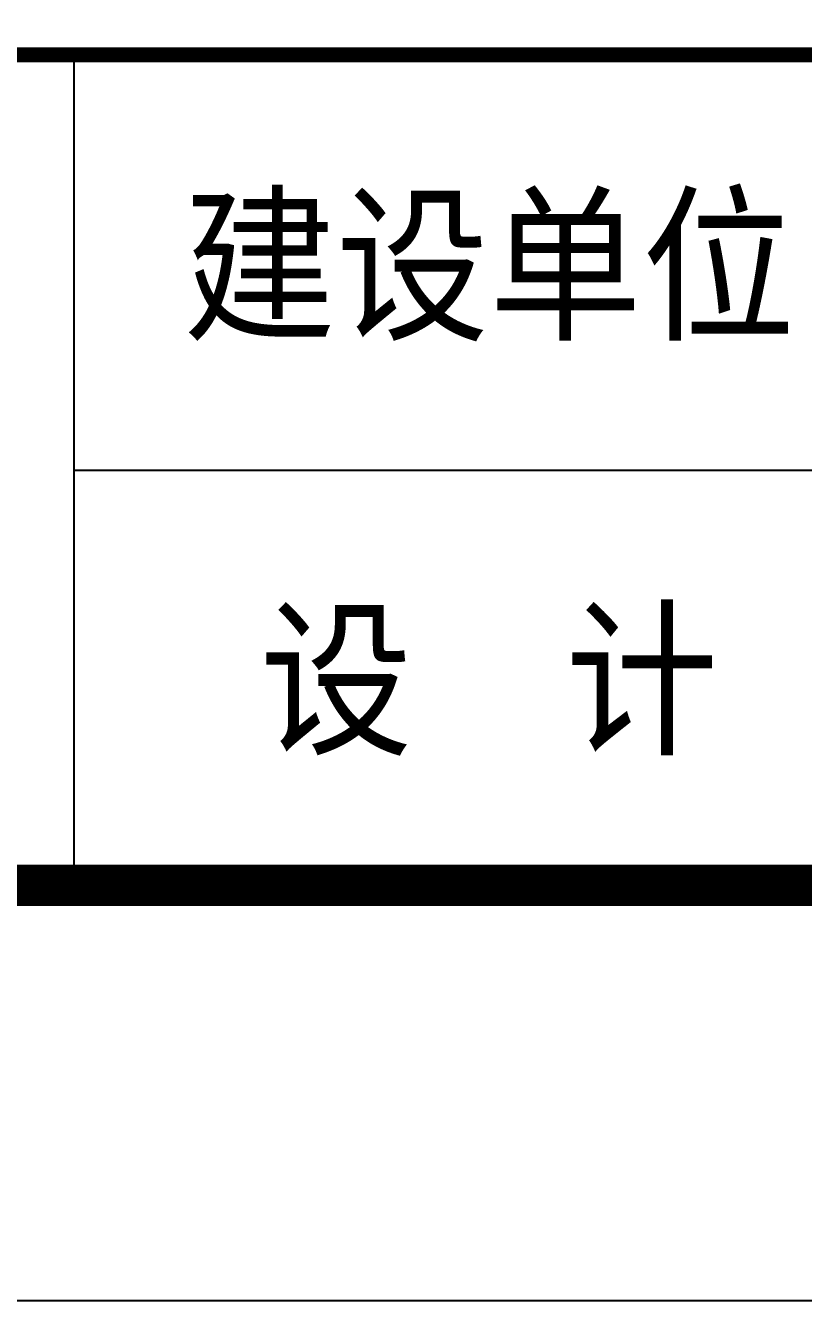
# Model space of a CAD drawing. Extents: x 43627 to 1359545, y -692302 to -50983.
# Drawn here: x 355095 to 356968, y -119088 to -116017 of the extents above; entities that cross this region are included whole.
import ezdxf
from ezdxf.enums import TextEntityAlignment as Align

# ---------------------------------------------------------------- set-up
doc = ezdxf.new("R2010")
doc.units = 0
doc.header["$LTSCALE"] = 1000
doc.header["$MEASUREMENT"] = 0
for name, color, linetype in [('tuqian_neibu_pl', 7, 'Continuous'), ('图签目录', 255, 'Continuous'), ('标准图签', 7, 'Continuous')]:
    doc.layers.add(name, color=color, linetype=linetype)
doc.styles.get("Standard").update_dxf_attribs({"font": 'gbenor.shx', "bigfont": 'gbcbig.shx'})
doc.styles.add('宋体', font='宋体.ttf', dxfattribs={"width": 0.8})

# ---------------------------------------------------------------- blocks, each defined once
blk = doc.blocks.new('ztwj')
for p, q in [((29800, 3000), (29800, 1000)), ((29800, 2000), (58400, 2000))]:
    blk.add_line(p, q)
at = {"const_width": 35.9}
blk.add_lwpolyline([(19400, 3000), (58400, 3000)], dxfattribs=at)
at = {"layer": 'tuqian_neibu_pl'}
blk.add_lwpolyline([(0, 0), (59400, 0), (59400, 42000), (0, 42000)], close=True, dxfattribs=at)
at = {"layer": 'tuqian_neibu_pl', "const_width": 100}
blk.add_lwpolyline([(2500, 1000), (58400, 1000), (58400, 41000), (2500, 41000)], close=True, dxfattribs=at)
at = {"style": '宋体', "width": 0.9}
for s, p in [('建设单位', (30800, 2500)), ('设  计', (30800, 1500))]:
    blk.add_text(s, height=300, rotation=360, dxfattribs=at).set_placement(p, align=Align.MIDDLE)
at = {"layer": '图签目录', "style": '宋体', "width": 0.8}
for tag, p in [('图纸编号', (57108.3, 2513)), ('图纸时间', (48925.4, 1527.6)), ('设计号', (52800, 1500))]:
    blk.add_attdef(tag, text='', height=300, dxfattribs=at).set_placement(p, align=Align.MIDDLE)
at = {"layer": '图签目录', "lineweight": 30, "width": 0.8, "flags": 104}
for tag, p in [('工程名称', (42800, 2492)), ('图纸名称', (50800, 2500)), ('建设单位', (34800, 2466.4))]:
    blk.add_attdef(tag, text='', height=300, dxfattribs=at).set_placement(p, align=Align.MIDDLE_CENTER)
at = {"layer": '图签目录', "style": '宋体', "width": 0.8}
for tag, p in [('65', (54796.6, 1364.2)), ('3', (57096.8, 1346.9))]:
    blk.add_attdef(tag, text='', height=300, dxfattribs=at).set_placement(p, align=Align.CENTER)

msp = doc.modelspace()

# ---------------------------------------------------------------- block references
at = {"layer": '标准图签'}
msp.add_blockref('ztwj', (325411.1, -119087.9), dxfattribs=at)

doc.saveas('drawing.dxf')
